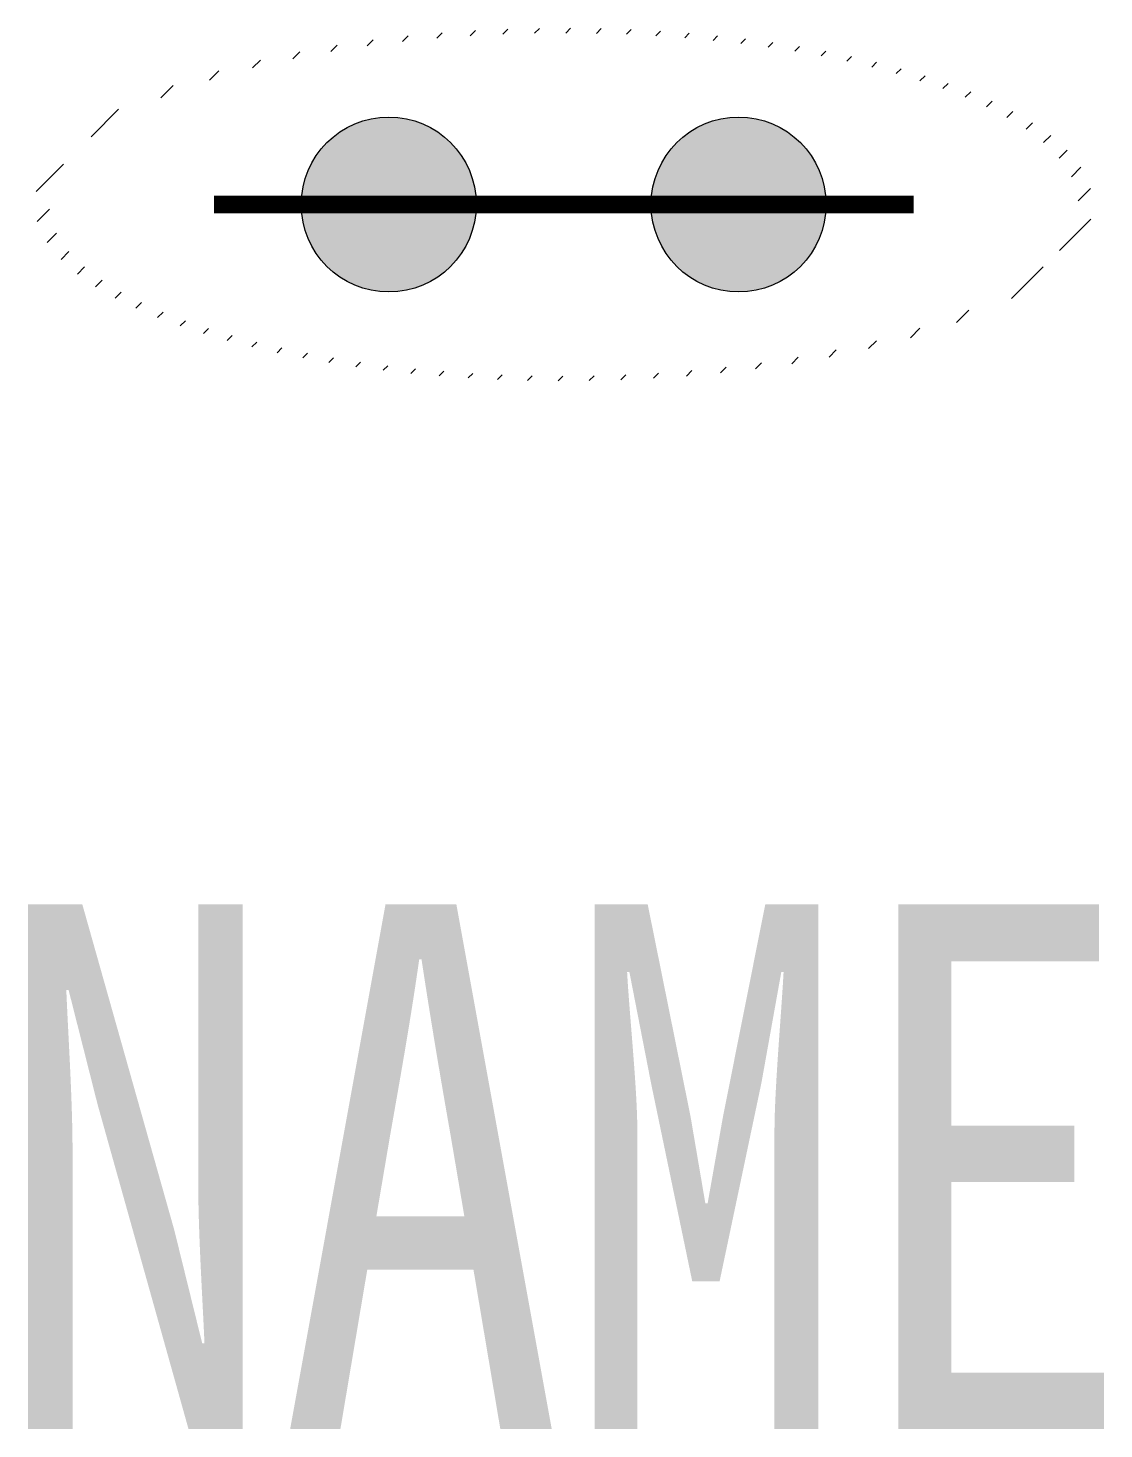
# Model space of a CAD drawing. Header units: inches. Extents: x -3.06 to 3.09, y -5 to 3.01.
import ezdxf
from ezdxf.enums import TextEntityAlignment as Align

# ---------------------------------------------------------------- set-up
doc = ezdxf.new("R2010")
doc.units = ezdxf.units.IN
doc.header["$MEASUREMENT"] = 0
doc.styles.add('HZ', font='', dxfattribs={"width": 0.8})
doc.styles.get('HZ').set_extended_font_data('SimSun')

# ---------------------------------------------------------------- blocks, each defined once
blk = doc.blocks.new('A$C199A22AE')
h = blk.add_hatch(color=256)
edge = h.paths.add_edge_path()
edge.add_arc((0.5, 0.5), 0.5, 0, 360)
blk.add_circle((0.5, 0.5), 0.5)

msp = doc.modelspace()

# ---------------------------------------------------------------- hatches: boundary and pattern name
h = msp.add_hatch()
h.set_pattern_fill('ANSI31', color=256)
h.set_pattern_definition([(45, (367.17261, -178.75033), (-0.088388348, 0.088388348), [])])
edge = h.paths.add_edge_path()
edge.add_ellipse((0, 2), major_axis=(-3.0242, 0), ratio=0.333333, start_angle=0, end_angle=360, ccw=False)
edge = h.paths.add_edge_path(flags=16)
edge.add_ellipse((0, 2), major_axis=(-2.9412, 0), ratio=0.333333, start_angle=0, end_angle=360, ccw=False)

# ---------------------------------------------------------------- linework, layer by layer
at = {"color": 7, "const_width": 0.1}
msp.add_lwpolyline([(2, 2), (-2, 2)], dxfattribs=at)

# ---------------------------------------------------------------- block references
at = {"color": 7}
for p in [(-1.5, 1.5), (0.5, 1.5)]:
    msp.add_blockref('A$C199A22AE', p, dxfattribs=at)

# ---------------------------------------------------------------- texts
at = {"style": 'HZ', "width": 0.8}
msp.add_attdef('NAME', text='JZ000', height=3, dxfattribs=at).set_placement((0, -3.5), align=Align.MIDDLE_CENTER)

doc.saveas('drawing.dxf')
